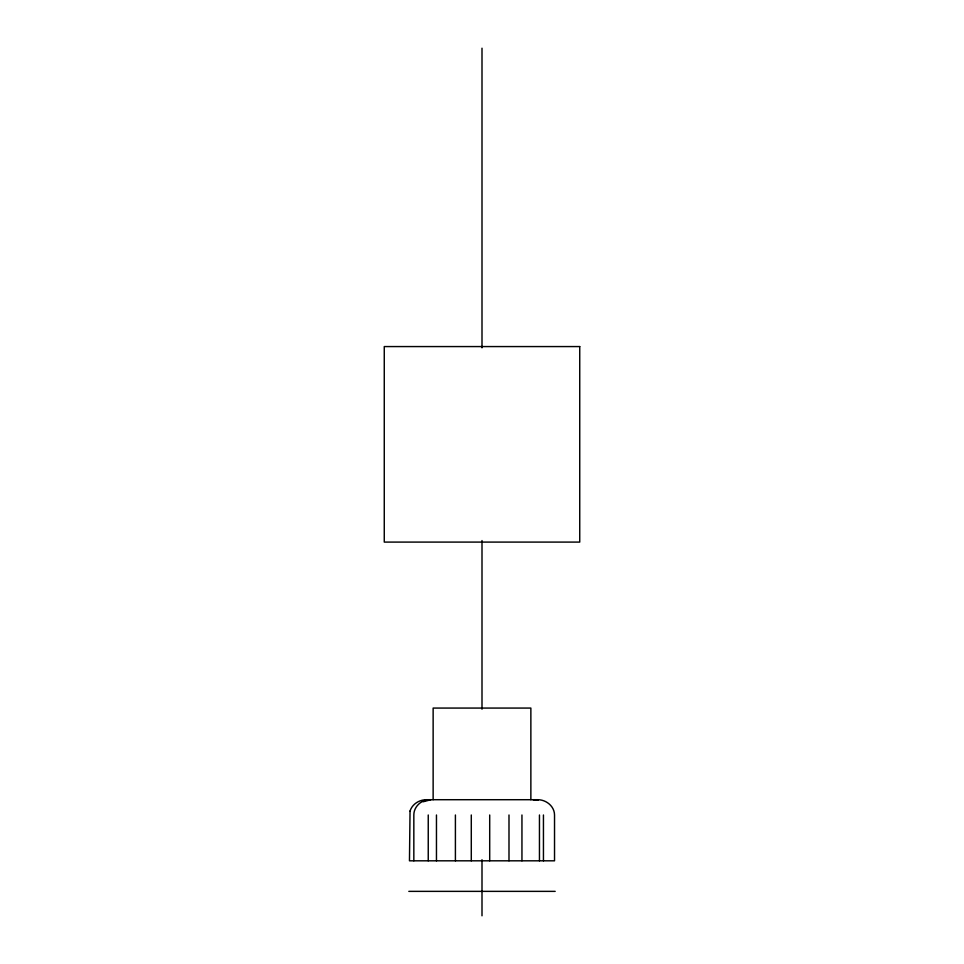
<?xml version="1.0" encoding="UTF-8"?>
<svg xmlns="http://www.w3.org/2000/svg" width="964" height="964" viewBox="0 0 964 964"><rect width="100%" height="100%" fill="white"/><g stroke="black" fill="none" stroke-linecap="round" stroke-linejoin="round"><path stroke-width="1.45" d="M423.184 801.759L430.92 799.71M429.691 799.71C421.425 799.638 413.809 806.591 413.833 814.99L413.833 860.816M408.82 891.363L555.18 891.363M534.309 799.71L538.406 800.228M533.044 799.71L537.044 800.228M543.443 814.99L543.443 860.816M539.454 814.99L539.454 860.816M530.863 799.71L530.863 708.07L433.137 708.07L433.137 799.71M521.946 814.99L521.946 860.816M508.992 814.99L508.992 860.816M489.7 814.99L489.7 860.816M482 48.2L482 347.823M482 540.551L482 709.179M482 859.743L482 915.8M471.288 814.99L471.288 860.816M455.406 814.99L455.406 860.816M436.463 814.99L436.463 860.816M428.245 814.99L428.245 860.816M410.037 811.037L409.471 860.816L554.529 860.816L554.529 814.99C554.469 806.205 546.07 799.602 537.647 799.71L426.329 799.71C419.256 799.746 412.206 804.121 410.037 811.037M579.738 346.57L384.262 346.57L384.262 542.093L579.738 542.093L579.738 346.57"/></g></svg>
